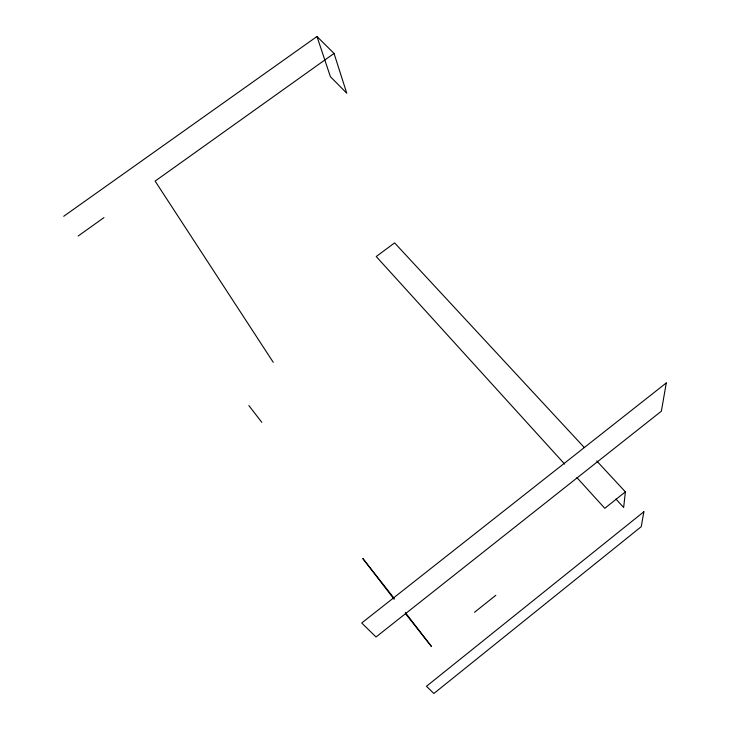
<?xml version="1.0" encoding="UTF-8"?>
<svg xmlns="http://www.w3.org/2000/svg" width="730" height="730" viewBox="0 0 730 730"><rect width="100%" height="100%" fill="white"/><g stroke="black" fill="none" stroke-linecap="round" stroke-linejoin="round"><path stroke-width="1.09" d="M596.739 460.949L625.391 491.865L623.648 507.478L615.956 499.101M474.509 612.297L495.825 595.288M625.391 491.865L604.787 508.308L576.928 477.612M78.156 236.018L103.97 217.595M63.711 216.299L316.975 36.5L334.039 53.427L155.116 181.104L273.257 362.317M584.347 447.581L394.601 242.889L376.233 256.54L564.664 464.107M394.154 599.284L362.792 558.477L394.182 598.363M405.442 613.574L431.54 646.607L405.342 612.543M248.848 405.551L261.815 422.341M316.975 36.5L330.398 76.687L346.759 93.221L334.039 53.427M643.851 511.776L641.259 526.659L433.857 693.5L426.475 686.282L643.851 511.776M666.289 382.94L661.371 411.182L376.032 636.989L361.715 623L666.289 382.94"/></g></svg>
